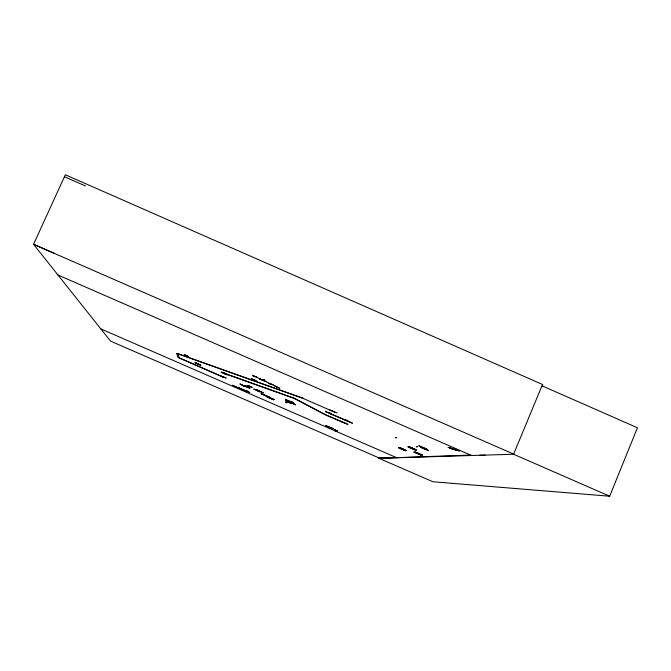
<?xml version="1.0" encoding="UTF-8"?>
<svg xmlns="http://www.w3.org/2000/svg" width="671" height="671" viewBox="0 0 671 671"><rect width="100%" height="100%" fill="white"/><g stroke="black" fill="none" stroke-linecap="round" stroke-linejoin="round"><path stroke-width="1.01" d="M286.408 402.717L286.886 402.39L286.123 402.533M241.77 389.465L238.381 387.612L241.451 389.356M263.879 380.39L259.409 378.88L263.518 380.214M245.175 385.875L249.989 388.358L245.368 385.951M227.301 374.846L222.42 372.262L227.209 374.871M225.934 377.899L221.002 376.163L226.119 378.008M246.987 385.439L252.221 387.368L247.171 385.54M295.341 404.772L290.073 402.147M290.258 402.223L295.525 404.848M225.766 374.208L222.697 372.623L225.783 374.041M279.53 388.283L273.198 385.112M273.357 385.196L279.773 388.333M417.513 446.601L416.322 446.517L416.75 446.676M257.094 389.935L263.208 392.837M428.249 450.333L420.482 447.129M415.299 452.036L422.629 455.215L415.341 451.986M406.651 450.644L399.564 447.507L406.685 450.702M409.344 446.785L416.8 450.056L409.344 446.802M332.908 428.87L329.276 427.343M329.62 409.377L329.444 409.771L337.178 413.042M293.839 403.137L289.419 401.35M378.998 458.293L432.938 481.761L609.662 496.23L637.45 427.771L541.958 385.8L513.6 454.25L378.998 458.293L470.547 455.064M541.925 386.513L542.722 384.584L65.33 174.77L33.55 244.294L110.514 341.094L379.132 457.974M266.144 396.1L265.104 395.538M274.137 399.564L267.427 396.67L274.162 399.488M405.359 450.761L398.381 447.616M407.993 446.886L415.416 450.124L408.01 446.819M413.839 452.036L421.128 455.19L413.948 451.935M418.855 445.854L426.756 449.084L418.972 445.804M420.507 447.297L428.207 450.375M396.511 437.526L395.303 437.677L396.746 437.5M265.07 395.596L262.998 394.691M340.675 421.363L347.93 424.382L324.898 414.519L293.353 397.928M345.07 419.962L352.485 423.2L325.469 411.533L325.678 411.113M330.048 412.715L329.637 413.395L349.566 421.958M332.925 414.753L325.477 411.516M179.165 357.828L224.097 377.496L177.882 357.366L176.708 353.323L302.411 398.071L302.688 397.433M302.764 397.383L302.369 398.104L177.085 353.416L178.067 353.919L179.199 357.937M290.417 403.154L285.41 400.621M249.016 386.479L249.662 386.119L249.318 386.563M259.962 391.881L253.722 389.004L260.004 391.839M251.256 378.519L257.37 381.589M259.677 379.14L263.871 380.323M264.231 379.971L263.997 380.776L270.556 383.929M264.374 380.012L263.913 380.734M264.231 380.843L264.559 380.096M272.938 384.718L268.392 383.292L272.694 384.525M240.126 384.047L244.806 386.387L239.941 383.98M194.967 362.818L200.092 364.714L195.009 362.793M195.697 362.776L200.814 365.309L195.932 362.81M267.125 396.997L273.793 399.841L267.133 396.98M249.679 386.496L250.216 386.756M285.401 400.545L290.66 403.162M405.418 450.761L398.364 447.683M221.178 372.078L226.186 373.923M235.571 386.982L232.745 385.288M235.806 387.058L232.476 385.238M243.388 390.111L240.327 388.375L243.682 390.161M266.043 381.262L261.9 379.996M252.766 375.685L256.976 377.01L252.799 375.777M285.578 402.155L286.282 402.441M286.148 402.6L286.601 402.214L286.416 402.776M448.027 447.28L457.773 450.275L448.547 447.532M334.527 429.767L334.561 430.597M334.804 429.885L335.299 430.916L335.123 429.91M336.246 430.505L336.272 431.319M336.842 430.639L337.001 431.646L336.481 430.597M334.745 412.22L302.369 398.104M345.146 423.258L325.854 414.963L294.443 398.314L223.569 372.984C221.992 372.74 227.226 374.754 224.735 373.546M396.536 437.861L396.142 437.693M417.664 446.752L416.322 446.785M226.01 373.831L221.17 372.187M411.877 448.572L413.118 448.488M403.221 449.226L401.904 449.159M378.637 457.882L396.066 457.437M479.849 455.265L485.066 455.131M261.556 393.944L261.061 393.575L268.358 396.527M334.904 429.926L335.022 430.799L335.198 430.061M336.917 430.79L336.901 431.495L336.8 430.623M417.412 453.562L418.796 453.571M419.098 453.713L417.832 453.688M292.992 402.432L285.276 399.295L287.23 400.47M293.814 403.128L293.613 402.768M329.251 427.419C318.029 422.16 335.852 429.289 332.883 428.861M256.825 390.438L260.113 391.411M254.905 380.348L254.292 380.121M224.022 373.286L224.693 373.571L223.502 373.026M224.852 373.655L223.602 373.068M275.798 386.53L276.217 386.664M412.824 448.362L411.591 448.446M242.399 385.263L247.322 387.041M247.49 387.133L242.575 385.355M275.731 386.504L276.46 386.781M261.254 393.583L261.732 393.709M268.761 397.089L269.432 397.232L266.144 396.091M288.58 402.13L288.136 401.979M292.648 403.514L287.943 401.879M264.626 381.078L264.324 380.021M251.239 378.637L257.329 381.64M292.07 403.279L292.682 403.531M423.963 448.589L422.755 447.532M424.433 448.84L422.982 447.557M234.238 386.236L239.975 388.517M242.122 389.339L247.901 391.638L242.223 389.381M292.548 402.726L293.328 402.994M294.301 398.423L224.6 373.529M239.874 388.475L234.481 386.353M291.608 402.357L292.564 402.717M267.175 396.494L268.073 396.838M331.289 428.257L332.187 428.601M185.75 355.437C180.734 353.575 191.47 357.635 186.53 355.773L188.031 356.553L184.223 354.699M263.317 394.28L264.357 394.707M54.712 253.521L33.55 244.294L512.921 453.781M513.6 454.25L609.662 496.23M57.194 274.665L471.503 455.475M345.196 419.568L347.972 420.809M100.667 328.824L396.754 457.731M64.433 176.741L85.469 185.959M287.222 400.461L289.377 401.451M291.097 401.493L292.128 401.979M287.23 400.453L288.262 400.931M263.217 392.82L256.976 389.868M261.413 379.568L254.821 376.381M331.977 428.064L332.757 428.45M262.16 394.28L263.007 394.699M223.46 377.043L222.814 376.741M261.531 393.936L262.176 394.28M268.341 396.519L268.987 396.871M325.98 425.85L326.559 426.16M249.52 386.395L248.807 386.068M292.975 402.424L293.63 402.776M459.61 451.021L449.746 448.245L459.132 450.786M249.687 392.552L246.324 390.74L249.687 392.552M336.406 430.447L336.49 431.319L336.431 430.463M188.065 356.695L184.366 355.32L185.833 355.848C180.625 353.332 191.78 358.725 186.613 356.184L188.065 356.695M334.787 430.589L334.703 429.725L334.745 430.572M336.683 431.512L336.666 430.681L336.683 431.495"/></g></svg>
